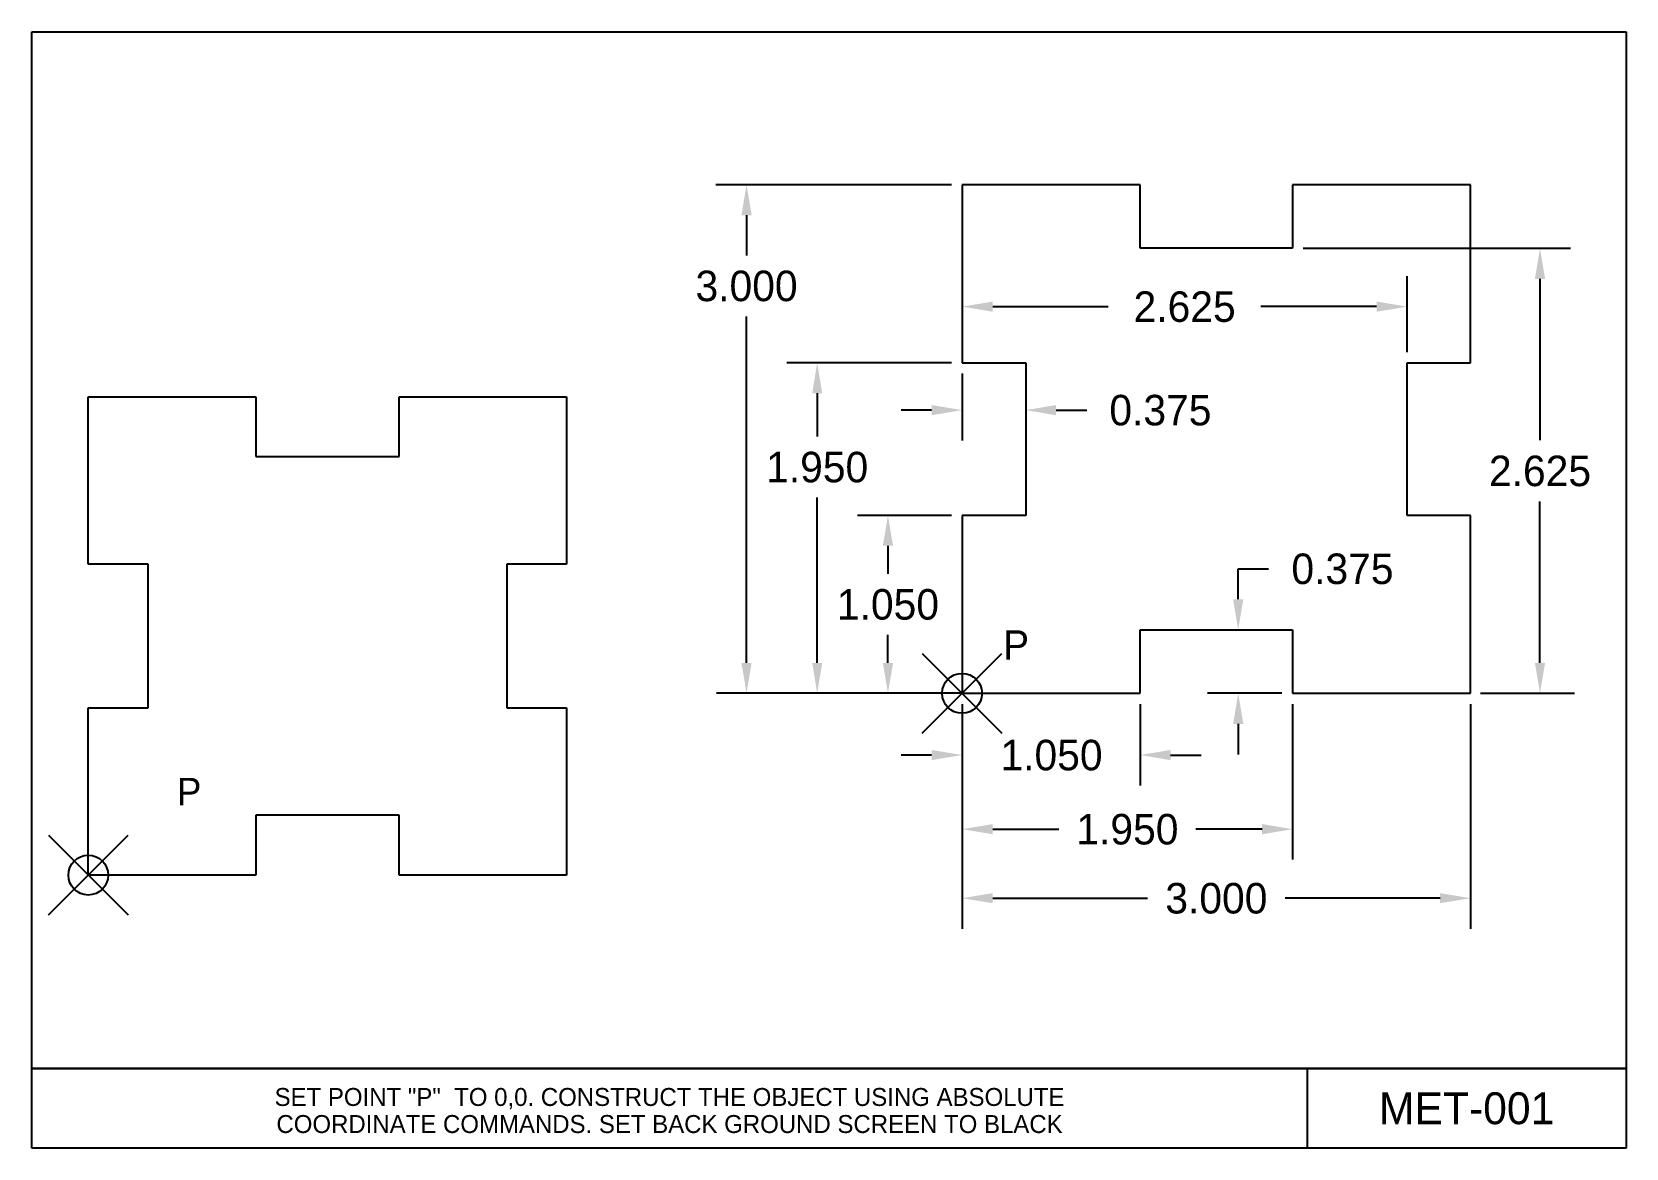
# Model space of a CAD drawing. Extents: x 11.3 to 21.3, y -1.7 to 5.3.
import ezdxf
from ezdxf.enums import TextEntityAlignment as Align

# ---------------------------------------------------------------- set-up
doc = ezdxf.new("R2010")
doc.units = 0
doc.header["$MEASUREMENT"] = 0
doc.header["$PDMODE"] = 35
doc.header["$PDSIZE"] = 0.25
doc.layers.get('0').update_dxf_attribs({"linetype": 'CONTINUOUS'})
doc.layers.get('DEFPOINTS').update_dxf_attribs({"linetype": 'CONTINUOUS'})
doc.layers.add('DIMENSION', color=1, linetype='CONTINUOUS')
doc.layers.add('OBJECT-CYAN', color=4, linetype='CONTINUOUS')

msp = doc.modelspace()

# ---------------------------------------------------------------- linework, layer by layer
for p, q in [((11.259, 5.288), (21.259, 5.288)), ((11.259, 5.288), (21.259, 5.288)), ((11.259, 5.288), (21.259, 5.288)), ((11.259, -1.712), (11.259, 5.288)), ((11.259, -1.712), (11.259, 5.288)), ((21.259, 5.288), (21.259, -1.712)), ((21.259, 5.288), (21.259, -1.712)), ((21.259, -1.212), (11.259, -1.212)), ((11.259, -1.212), (21.259, -1.212)), ((19.259, -1.212), (19.259, -1.712)), ((21.259, -1.712), (11.259, -1.712)), ((21.259, -1.712), (11.259, -1.712)), ((21.259, -1.712), (11.259, -1.712))]:
    msp.add_line(p, q)
msp.add_lwpolyline([(11.259, 5.288), (21.259, 5.288)])
for p in [(17.094, 1.14), (11.613, 0)]:
    msp.add_point(p)
at = {"layer": 'DEFPOINTS', "color": 0, "linetype": 'ByBlock'}
for p in [(17.094, 4.329), (19.167, 3.931), (17.094, 3.213), (19.885, 3.213), (17.094, 2.256), (19.167, 1.14), (19.167, 1.14), (20.284, 1.14)]:
    msp.add_point(p, dxfattribs=at)
at = {"layer": 'DIMENSION', "color": 1, "linetype": 'ByBlock'}
for p, q in [((17.027, 4.329), (15.55, 4.329)), ((15.742, 4.138), (15.742, 3.886)), ((19.234, 3.931), (20.911, 3.931)), ((19.885, 3.28), (19.885, 3.756)), ((20.719, 3.739), (20.719, 2.727)), ((15.742, 1.331), (15.742, 3.503)), ((17.286, 3.565), (18.011, 3.565)), ((19.694, 3.565), (18.968, 3.565)), ((17.027, 3.213), (15.994, 3.213)), ((17.094, 3.146), (17.094, 2.725)), ((16.185, 3.022), (16.185, 2.75)), ((16.903, 2.916), (16.711, 2.916)), ((17.684, 2.916), (17.876, 2.916)), ((16.185, 1.331), (16.185, 2.368)), ((20.719, 1.331), (20.719, 2.344)), ((17.027, 2.256), (16.438, 2.256)), ((16.629, 2.065), (16.629, 1.889)), ((18.826, 1.73), (18.826, 1.921)), ((18.826, 1.921), (19.017, 1.921)), ((16.629, 1.331), (16.629, 1.506)), ((19.1, 1.14), (18.634, 1.14)), ((17.094, 1.073), (17.094, -0.336)), ((18.211, 1.073), (18.211, 0.562)), ((19.167, 1.073), (19.167, 0.097)), ((20.284, 1.073), (20.284, -0.336)), ((18.826, 0.948), (18.826, 0.757)), ((16.903, 0.753), (16.711, 0.753)), ((18.402, 0.753), (18.593, 0.753)), ((17.286, 0.288), (17.7, 0.288)), ((18.976, 0.288), (18.561, 0.288)), ((17.286, -0.145), (18.258, -0.145)), ((20.092, -0.145), (19.12, -0.145))]:
    msp.add_line(p, q, dxfattribs=at)
at = {"layer": 'DIMENSION'}
for p, q in [((17.094, 1.14), (15.554, 1.14)), ((20.345, 1.14), (20.936, 1.14))]:
    msp.add_line(p, q, dxfattribs=at)
at = {"layer": 'DIMENSION', "color": 1, "linetype": 'ByBlock'}
for points in [[(15.71, 4.138), (15.774, 4.138), (15.742, 4.329)], [(20.687, 3.739), (20.751, 3.739), (20.719, 3.931)], [(17.286, 3.597), (17.286, 3.533), (17.094, 3.565)], [(19.694, 3.597), (19.694, 3.533), (19.885, 3.565)], [(16.154, 3.022), (16.217, 3.022), (16.185, 3.213)], [(16.903, 2.948), (16.903, 2.884), (17.094, 2.916)], [(17.684, 2.948), (17.684, 2.884), (17.493, 2.916)], [(16.597, 2.065), (16.661, 2.065), (16.629, 2.256)], [(18.794, 1.73), (18.858, 1.73), (18.826, 1.538)], [(15.71, 1.331), (15.774, 1.331), (15.742, 1.14)], [(16.154, 1.331), (16.217, 1.331), (16.185, 1.14)], [(16.597, 1.331), (16.661, 1.331), (16.629, 1.14)], [(20.687, 1.331), (20.751, 1.331), (20.719, 1.14)], [(18.794, 0.948), (18.858, 0.948), (18.826, 1.14)], [(16.903, 0.785), (16.903, 0.721), (17.094, 0.753)], [(18.402, 0.785), (18.402, 0.721), (18.211, 0.753)], [(17.286, 0.32), (17.286, 0.256), (17.094, 0.288)], [(18.976, 0.32), (18.976, 0.256), (19.167, 0.288)], [(17.286, -0.113), (17.286, -0.176), (17.094, -0.145)], [(20.092, -0.113), (20.092, -0.176), (20.284, -0.145)]]:
    msp.add_solid(points, dxfattribs=at)
at = {"layer": 'OBJECT-CYAN'}
for p, q in [((18.211, 4.329), (17.094, 4.329)), ((17.094, 4.329), (17.094, 3.213)), ((18.211, 3.931), (18.211, 4.329)), ((20.284, 4.329), (19.167, 4.329)), ((19.167, 4.329), (19.167, 3.931)), ((20.284, 3.213), (20.284, 4.329)), ((19.167, 3.931), (18.211, 3.931)), ((17.094, 3.213), (17.493, 3.213)), ((17.493, 3.213), (17.493, 2.256)), ((19.885, 3.213), (20.284, 3.213)), ((19.885, 2.256), (19.885, 3.213)), ((11.613, 1.95), (11.613, 3)), ((11.613, 3), (12.663, 3)), ((12.663, 3), (12.663, 2.625)), ((13.563, 2.625), (13.563, 3)), ((13.563, 3), (14.613, 3)), ((14.613, 3), (14.613, 1.95)), ((12.663, 2.625), (13.563, 2.625)), ((17.094, 2.256), (17.094, 1.14)), ((17.493, 2.256), (17.094, 2.256)), ((20.284, 2.256), (19.885, 2.256)), ((20.284, 1.14), (20.284, 2.256)), ((11.988, 1.95), (11.613, 1.95)), ((11.988, 1.05), (11.988, 1.95)), ((14.613, 1.95), (14.238, 1.95)), ((14.238, 1.95), (14.238, 1.05)), ((18.211, 1.538), (19.167, 1.538)), ((18.211, 1.14), (18.211, 1.538)), ((19.167, 1.538), (19.167, 1.14)), ((17.094, 1.14), (18.211, 1.14)), ((19.167, 1.14), (20.284, 1.14)), ((11.613, 0), (11.613, 1.05)), ((11.613, 1.05), (11.988, 1.05)), ((14.238, 1.05), (14.613, 1.05)), ((14.613, 1.05), (14.613, 0)), ((13.563, 0.375), (12.663, 0.375)), ((12.663, 0.375), (12.663, 0)), ((13.563, 0), (13.563, 0.375)), ((12.663, 0), (11.613, 0)), ((14.613, 0), (13.563, 0))]:
    msp.add_line(p, q, dxfattribs=at)

# ---------------------------------------------------------------- texts
for s, height, p in [('SET POINT "P"  TO 0,0. CONSTRUCT THE OBJECT USING ABSOLUTE', 0.1125, (15.259, -1.401)), ('MET-001', 0.2, (20.259, -1.462)), ('COORDINATE COMMANDS. SET BACK GROUND SCREEN TO BLACK', 0.1125, (15.259, -1.561))]:
    msp.add_text(s, height=height).set_placement(p, align=Align.MIDDLE)
at = {"color": 18, "true_color": 0x030303}
msp.add_text('FALL 2025', height=0.001, dxfattribs=at).set_placement((11.259, -1.712))
at = {"layer": 'DIMENSION', "color": 1, "linetype": 'ByBlock'}
for s, p in [('3.000', (15.742, 3.695)), ('2.625', (18.49, 3.565)), ('0.375', (18.338, 2.916)), ('1.950', (16.185, 2.559)), ('2.625', (20.719, 2.535)), ('0.375', (19.48, 1.921)), ('1.050', (16.629, 1.698)), ('1.050', (17.655, 0.753)), ('1.950', (18.131, 0.288)), ('3.000', (18.689, -0.145))]:
    msp.add_text(s, height=0.1914, dxfattribs=at).set_placement(p, align=Align.MIDDLE_CENTER)
at = {"layer": 'OBJECT-CYAN'}
for height, p in [(0.183, (17.351, 1.352)), (0.172, (12.169, 0.438))]:
    msp.add_text('P', height=height, dxfattribs=at).set_placement(p)

doc.saveas('drawing.dxf')
